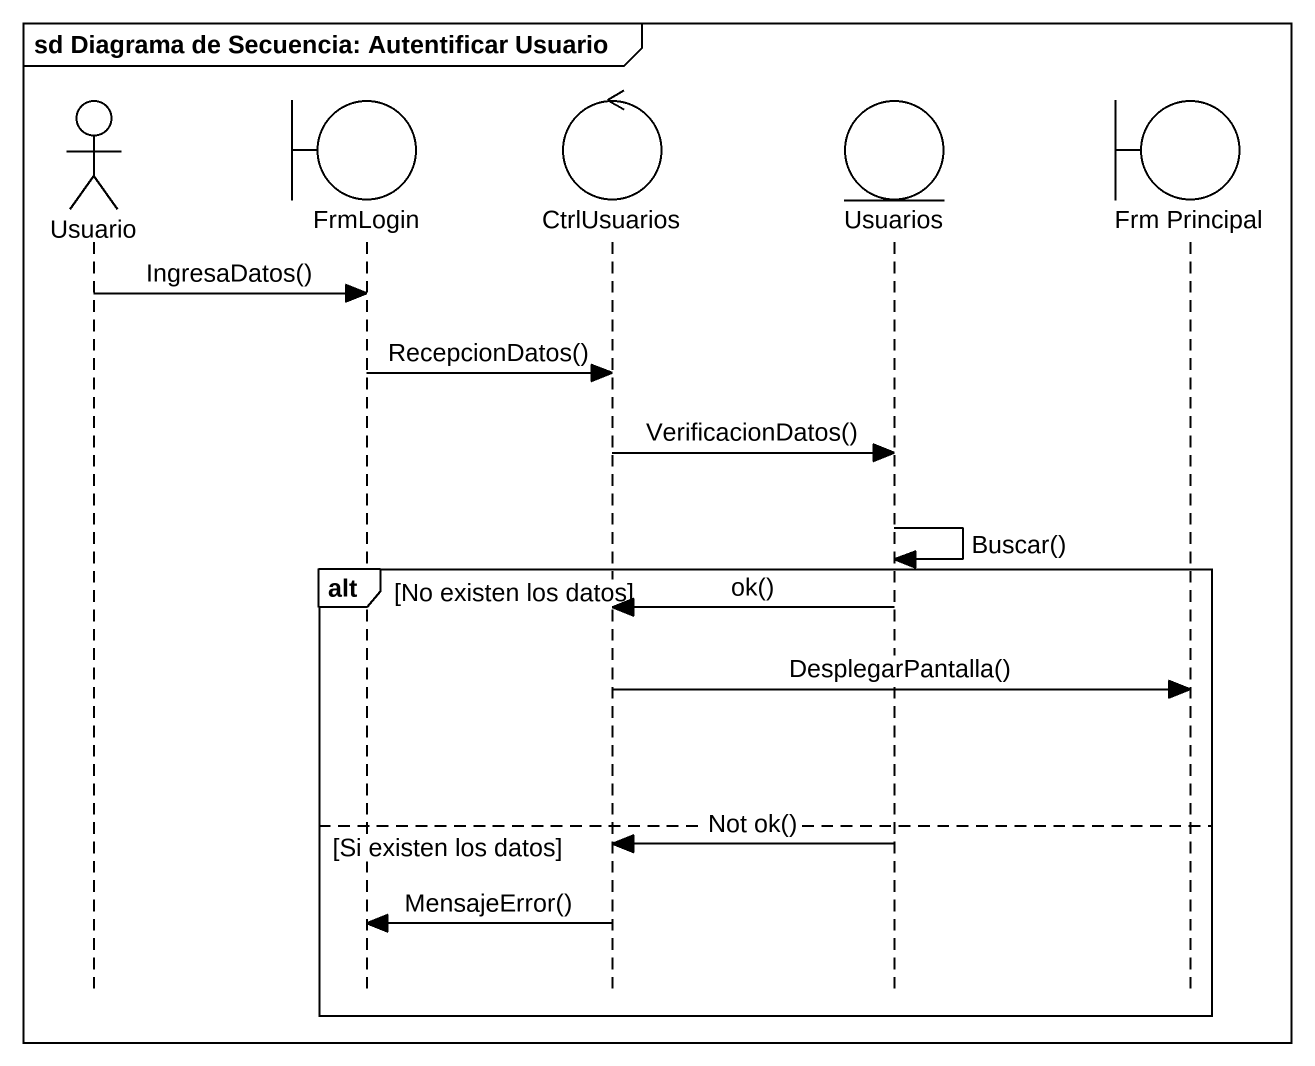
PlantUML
@startuml
mainframe sd Diagrama de Secuencia: Autentificar Usuario
hide footbox
actor Usuario
boundary FrmLogin
control CtrlUsuarios
entity Usuarios
boundary "Frm Principal" as Frm_Principal

Usuario -> FrmLogin : IngresaDatos()
FrmLogin -> CtrlUsuarios : RecepcionDatos()
CtrlUsuarios -> Usuarios : VerificacionDatos()
Usuarios -> Usuarios : Buscar()
alt No existen los datos
  Usuarios -> CtrlUsuarios : ok()
  CtrlUsuarios -> Frm_Principal : DesplegarPantalla()
else Si existen los datos
  Usuarios -> CtrlUsuarios : Not ok()
  CtrlUsuarios -> FrmLogin : MensajeError()
end
@enduml
